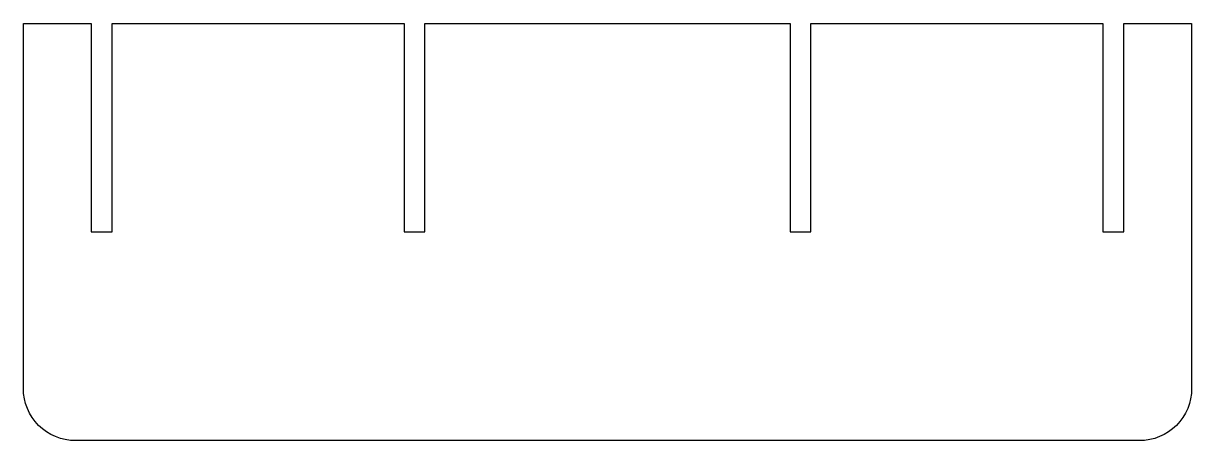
# Model space of a CAD drawing. Header units: millimetres. Extents: x -327 to -103, y -50 to 30.
import ezdxf

# ---------------------------------------------------------------- set-up
doc = ezdxf.new("R2010")
doc.units = ezdxf.units.MM
doc.layers.get('0').update_dxf_attribs({"linetype": 'CONTINUOUS'})

msp = doc.modelspace()

# ---------------------------------------------------------------- linework, layer by layer
msp.add_lwpolyline([(-113.1, -50.47), (-317.1, -50.47, -0.414214), (-327.1, -40.47), (-327.1, 29.53), (-314.1, 29.53), (-314.1, -10.47), (-310.1, -10.47), (-310.1, 29.53), (-254.1, 29.53), (-254.1, -10.47), (-250.1, -10.47), (-250.1, 29.53), (-180.1, 29.53), (-180.1, -10.47), (-176.1, -10.47), (-176.1, 29.53), (-120.1, 29.53), (-120.1, -10.47), (-116.1, -10.47), (-116.1, 29.53), (-103.1, 29.53), (-103.1, -40.47, -0.414214)], format="xyb", close=True)

doc.saveas('drawing.dxf')
